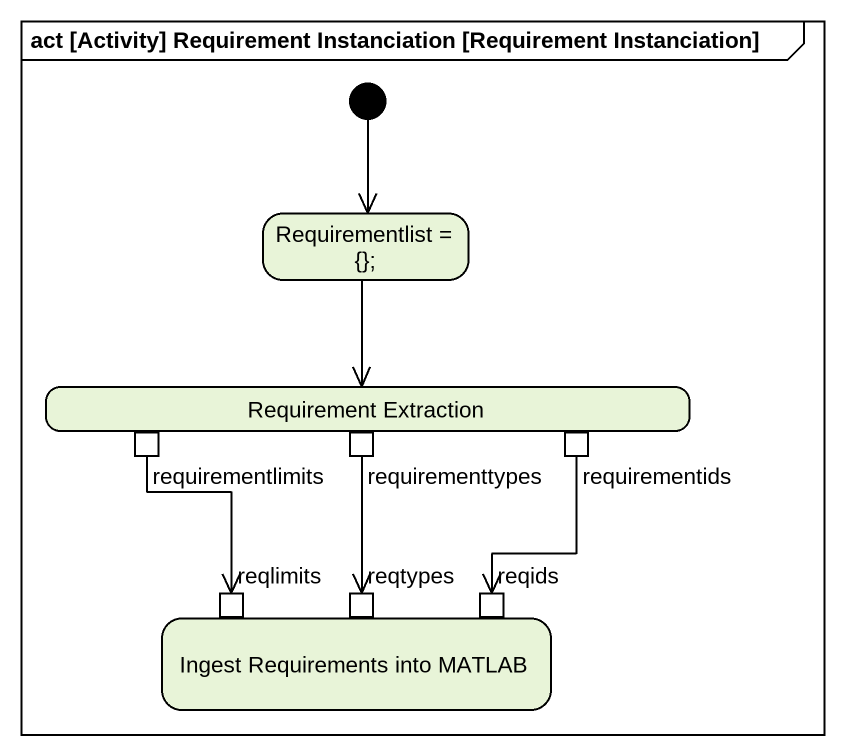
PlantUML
@startuml
mainframe act [Activity] Requirement Instanciation [Requirement Instanciation]
hide empty description
state "Requirementlist = {};" as Requirementlist
state "Requirement Extraction" as Requirement_Extraction {
  state requirementlimits <<outputPin>>
  state requirementtypes <<outputPin>>
  state requirementids <<outputPin>>
}
state "Ingest Requirements into MATLAB" as Ingest_Requirements_into {
  state reqlimits <<inputPin>>
  state reqtypes <<inputPin>>
  state reqids <<inputPin>>
}
[*] --> Requirementlist
Requirementlist --> Requirement_Extraction
requirementlimits --> reqlimits
requirementtypes --> reqtypes
requirementids --> reqids
@enduml
